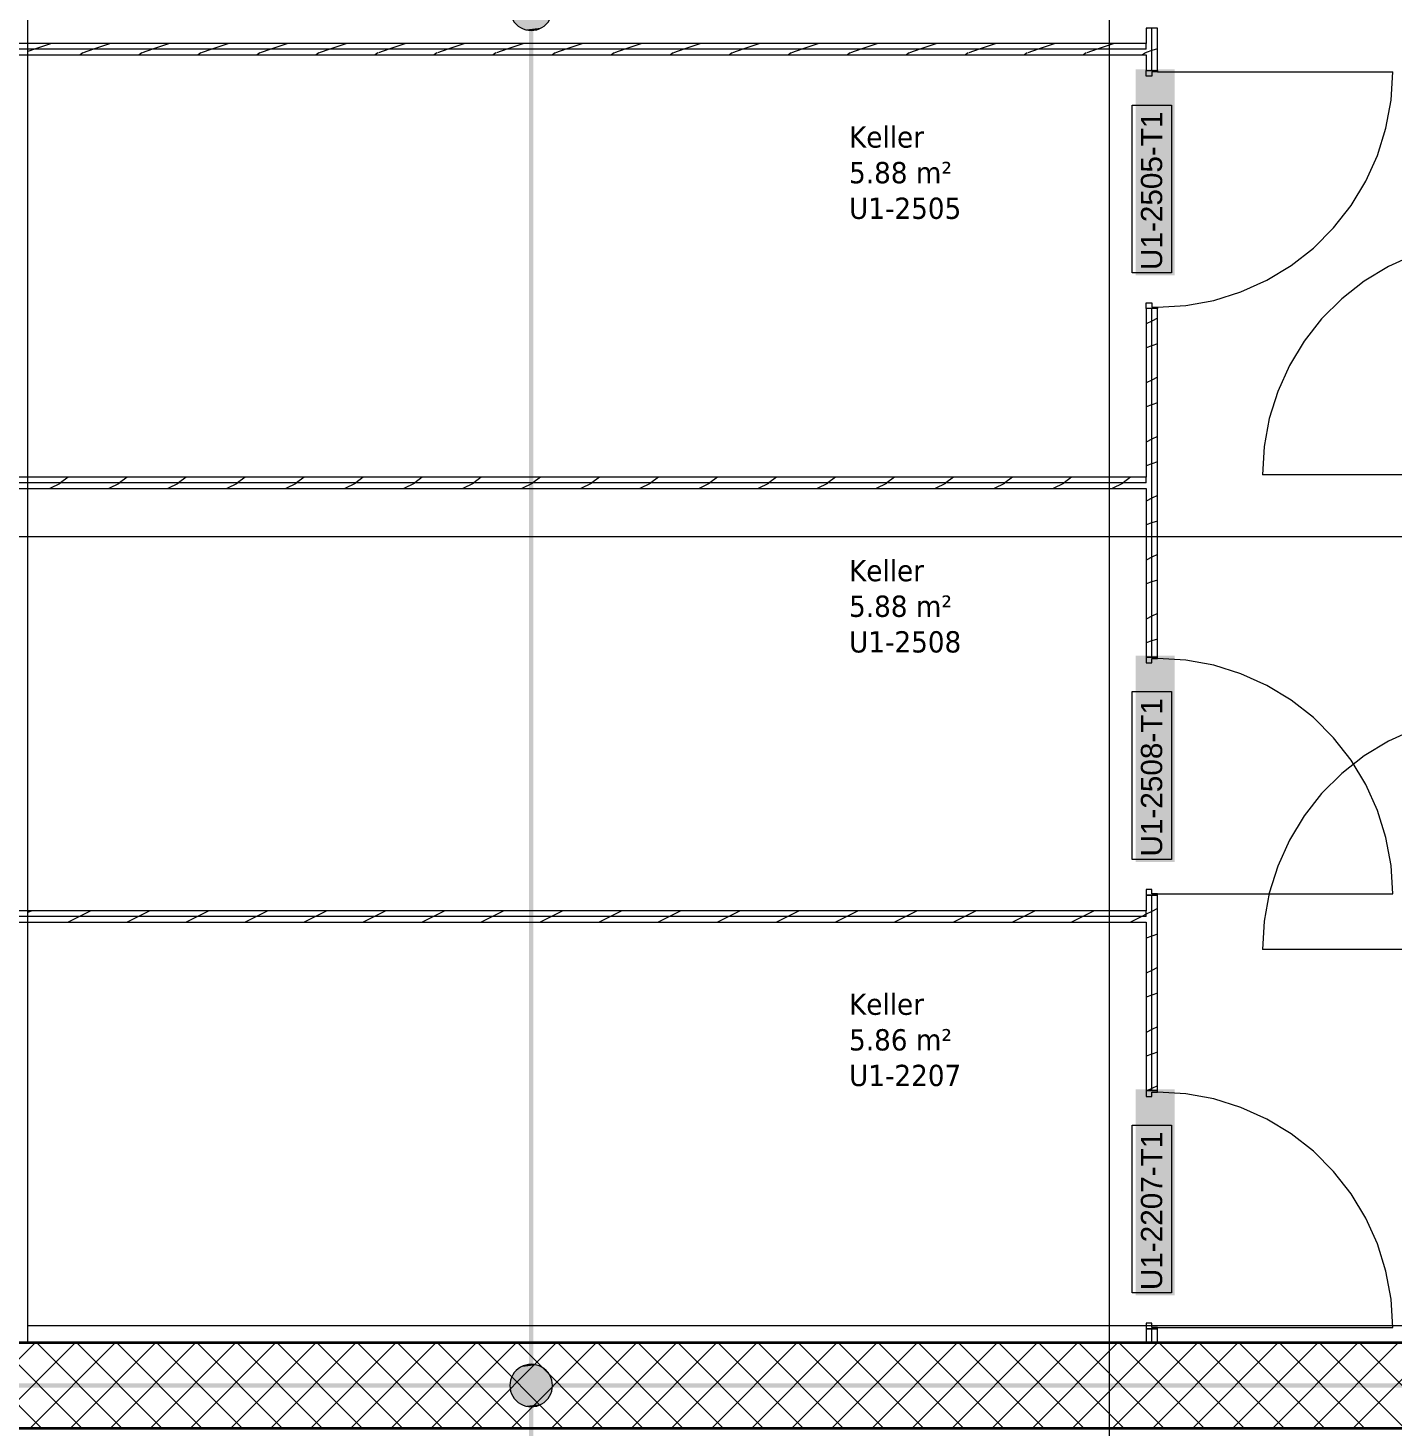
# Model space of a CAD drawing. Extents: x -1132 to 613, y -179 to 712.
# Drawn here: x -25.7 to 70.6, y 259.4 to 358.2 of the extents above; entities that cross this region are included whole.
import ezdxf
from ezdxf.lldxf.tags import DXFTag

# ---------------------------------------------------------------- set-up
doc = ezdxf.new("R2010")
doc.units = 0
doc.layers.get('0').update_dxf_attribs({"lineweight": 13})
for name, color, linetype, lineweight in [('A-AREA-____-IDEN', 7, 'Continuous', 5), ('A-DOOR-____-IDEN', 7, 'Continuous', 5), ('A-DOOR-FRAM-MCUT', 7, 'Continuous', 9), ('A-DOOR-OPNG-OTLN', 7, 'Continuous', 9), ('A-FLOR-____-OVHD', 7, 'Strichpunkt - Fein', 9), ('A-WALL-____-MCUT', 7, 'Continuous', 35), ('A-WALL-____-PATT', 7, 'Continuous', 35), ('A-WALL-FNSH-MCUT', 7, 'Continuous', 35), ('S-GRID-____-OTLN', 7, 'Continuous', 5)]:
    doc.layers.add(name, color=color, linetype=linetype, lineweight=lineweight)
doc.layers.add('EL01_WAN_Leitung_Potentialausgleich', color=1, linetype='fein_strichliert', lineweight=13, true_color=0xff0000)
doc.styles.get("Standard").update_dxf_attribs({"font": 'arial.ttf'})
tags = doc.linetypes.add('_Rasterlinie_', pattern=[0.375, 0.2, -0.05, 0.075, -0.05]).pattern_tags.tags
tags[10:11] = [DXFTag(74, 4), DXFTag(75, 0), DXFTag(340, '0'), DXFTag(46, 1.0), DXFTag(50, 0.0), DXFTag(44, 0.0), DXFTag(45, 0.0)]
tags[8:9] = [DXFTag(74, 4), DXFTag(75, 0), DXFTag(340, '0'), DXFTag(46, 1.0), DXFTag(50, 0.0), DXFTag(44, 0.0), DXFTag(45, 0.0)]
tags[6:7] = [DXFTag(74, 4), DXFTag(75, 0), DXFTag(340, '0'), DXFTag(46, 1.0), DXFTag(50, 0.0), DXFTag(44, 0.0), DXFTag(45, 0.0)]
tags[4:5] = [DXFTag(74, 4), DXFTag(75, 0), DXFTag(340, '0'), DXFTag(46, 1.0), DXFTag(50, 0.0), DXFTag(44, 0.0), DXFTag(45, 0.0)]
tags = doc.linetypes.add('fein_strichliert', pattern=[4, 1, -2, 1]).pattern_tags.tags
tags[8:9] = [DXFTag(74, 4), DXFTag(75, 0), DXFTag(340, '0'), DXFTag(46, 0.0), DXFTag(50, 0.0), DXFTag(44, 0.0), DXFTag(45, 0.0)]
tags[6:7] = [DXFTag(74, 4), DXFTag(75, 0), DXFTag(340, '0'), DXFTag(46, 0.0), DXFTag(50, 0.0), DXFTag(44, 0.0), DXFTag(45, 0.0)]
tags[4:5] = [DXFTag(74, 4), DXFTag(75, 0), DXFTag(340, '0'), DXFTag(46, 0.0), DXFTag(50, 0.0), DXFTag(44, 0.0), DXFTag(45, 0.0)]
tags = doc.linetypes.add('Strichpunkt - Fein', pattern=[0.2, 0.1, -0.05, 0, -0.05]).pattern_tags.tags
tags[10:11] = [DXFTag(74, 4), DXFTag(75, 0), DXFTag(340, '0'), DXFTag(46, 1.0), DXFTag(50, 0.0), DXFTag(44, 0.0), DXFTag(45, 0.0)]
tags[8:9] = [DXFTag(74, 4), DXFTag(75, 0), DXFTag(340, '0'), DXFTag(46, 1.0), DXFTag(50, 0.0), DXFTag(44, 0.0), DXFTag(45, 0.0)]
tags[6:7] = [DXFTag(74, 4), DXFTag(75, 0), DXFTag(340, '0'), DXFTag(46, 1.0), DXFTag(50, 0.0), DXFTag(44, 0.0), DXFTag(45, 0.0)]
tags[4:5] = [DXFTag(74, 4), DXFTag(75, 0), DXFTag(340, '0'), DXFTag(46, 1.0), DXFTag(50, 0.0), DXFTag(44, 0.0), DXFTag(45, 0.0)]

# ---------------------------------------------------------------- blocks, each defined once
blk = doc.blocks.new('Referenz-A0ULN8GXQT', base_point=(-1139.874, -119.939))
at = {"layer": 'A-DOOR-____-IDEN', "color": 0, "linetype": 'Continuous', "ltscale": 0.13}
for p, q in [((52.205, 340.897), (52.205, 352.737)), ((52.205, 352.737), (54.985, 352.737)), ((54.985, 352.737), (54.985, 340.897)), ((54.985, 340.897), (52.205, 340.897)), ((52.205, 299.516), (52.205, 311.356)), ((52.205, 311.356), (54.985, 311.356)), ((54.985, 311.356), (54.985, 299.516)), ((54.985, 299.516), (52.205, 299.516)), ((52.205, 268.925), (52.205, 280.765)), ((52.205, 280.765), (54.985, 280.765)), ((54.985, 280.765), (54.985, 268.925)), ((54.985, 268.925), (52.205, 268.925))]:
    blk.add_line(p, q, dxfattribs=at)
at = {"layer": 'A-DOOR-____-IDEN', "color": 7, "linetype": 'Continuous', "ltscale": 0.13, "true_color": 0xffffff}
for points in [[(52.448, 340.722), (55.207, 340.722), (52.448, 355.262)], [(55.207, 340.722), (52.448, 355.262), (55.207, 355.262)], [(52.448, 299.341), (55.207, 299.341), (52.448, 313.88)], [(55.207, 299.341), (52.448, 313.88), (55.207, 313.88)], [(52.448, 268.75), (55.207, 268.75), (52.448, 283.289)], [(55.207, 268.75), (52.448, 283.289), (55.207, 283.289)]]:
    blk.add_solid(points, dxfattribs=at)
at = {"layer": 'A-DOOR-FRAM-MCUT', "color": 0, "linetype": 'Continuous', "ltscale": 0.13}
for p, q in [((53.196, 355.171), (53.996, 355.171)), ((53.196, 354.771), (53.196, 355.171)), ((53.596, 354.771), (53.196, 354.771)), ((53.596, 355.071), (53.596, 354.771)), ((53.996, 355.071), (53.596, 355.071)), ((53.996, 355.171), (53.996, 355.071)), ((53.196, 338.771), (53.596, 338.771)), ((53.196, 338.371), (53.196, 338.771)), ((53.996, 338.371), (53.196, 338.371)), ((53.596, 338.771), (53.596, 338.471)), ((53.596, 338.471), (53.996, 338.471)), ((53.996, 338.471), (53.996, 338.371)), ((53.996, 313.789), (53.196, 313.789)), ((53.196, 313.789), (53.196, 313.389)), ((53.196, 313.389), (53.596, 313.389)), ((53.596, 313.389), (53.596, 313.689)), ((53.596, 313.689), (53.996, 313.689)), ((53.996, 313.689), (53.996, 313.789)), ((53.596, 297.389), (53.196, 297.389)), ((53.196, 297.389), (53.196, 296.989)), ((53.596, 297.089), (53.596, 297.389)), ((53.196, 296.989), (53.996, 296.989)), ((53.996, 297.089), (53.596, 297.089)), ((53.996, 296.989), (53.996, 297.089)), ((53.996, 283.198), (53.196, 283.198)), ((53.196, 283.198), (53.196, 282.798)), ((53.196, 282.798), (53.596, 282.798)), ((53.596, 282.798), (53.596, 283.098)), ((53.596, 283.098), (53.996, 283.098)), ((53.996, 283.098), (53.996, 283.198)), ((53.596, 266.798), (53.196, 266.798)), ((53.196, 266.798), (53.196, 266.398)), ((53.596, 266.498), (53.596, 266.798)), ((53.196, 266.398), (53.996, 266.398)), ((53.996, 266.498), (53.596, 266.498)), ((53.996, 266.398), (53.996, 266.498))]:
    blk.add_line(p, q, dxfattribs=at)
at = {"layer": 'A-DOOR-OPNG-OTLN', "color": 0, "linetype": 'Continuous', "ltscale": 0.13}
for p, q in [((53.996, 355.071), (70.596, 355.071)), ((70.475, 353.07), (70.596, 355.071)), ((70.114, 351.099), (70.475, 353.07)), ((69.517, 349.185), (70.114, 351.099)), ((68.695, 347.357), (69.517, 349.185)), ((67.658, 345.641), (68.695, 347.357)), ((66.421, 344.063), (67.658, 345.641)), ((65.004, 342.646), (66.421, 344.063)), ((63.426, 341.41), (65.004, 342.646)), ((72.11, 342.17), (70.282, 341.347)), ((61.71, 340.373), (63.426, 341.41)), ((70.282, 341.347), (68.566, 340.31)), ((59.883, 339.55), (61.71, 340.373)), ((68.566, 340.31), (66.988, 339.074)), ((55.997, 338.592), (57.969, 338.954)), ((57.969, 338.954), (59.883, 339.55)), ((66.988, 339.074), (65.571, 337.656)), ((53.996, 338.471), (55.997, 338.592)), ((65.571, 337.656), (64.335, 336.078)), ((64.335, 336.078), (63.298, 334.363)), ((63.298, 334.363), (62.475, 332.535)), ((62.475, 332.535), (61.878, 330.621)), ((61.878, 330.621), (61.517, 328.649)), ((61.517, 328.649), (61.396, 326.648)), ((77.996, 326.648), (61.396, 326.648)), ((55.997, 313.568), (53.996, 313.689)), ((57.969, 313.207), (55.997, 313.568)), ((59.883, 312.611), (57.969, 313.207)), ((61.71, 311.788), (59.883, 312.611)), ((63.426, 310.751), (61.71, 311.788)), ((65.004, 309.515), (63.426, 310.751)), ((66.421, 308.097), (65.004, 309.515)), ((72.11, 308.67), (70.282, 307.847)), ((67.658, 306.519), (66.421, 308.097)), ((70.282, 307.847), (68.566, 306.81)), ((68.566, 306.81), (66.988, 305.574)), ((68.695, 304.804), (67.658, 306.519)), ((66.988, 305.574), (65.571, 304.156)), ((69.517, 302.976), (68.695, 304.804)), ((65.571, 304.156), (64.335, 302.578)), ((64.335, 302.578), (63.298, 300.863)), ((70.114, 301.062), (69.517, 302.976)), ((63.298, 300.863), (62.475, 299.035)), ((70.475, 299.09), (70.114, 301.062)), ((62.475, 299.035), (61.878, 297.121)), ((70.596, 297.089), (70.475, 299.09)), ((53.996, 297.089), (70.596, 297.089)), ((61.878, 297.121), (61.517, 295.149)), ((61.517, 295.149), (61.396, 293.148)), ((77.996, 293.148), (61.396, 293.148)), ((55.997, 282.977), (53.996, 283.098)), ((57.969, 282.616), (55.997, 282.977)), ((59.883, 282.02), (57.969, 282.616)), ((61.71, 281.197), (59.883, 282.02)), ((63.426, 280.16), (61.71, 281.197)), ((65.004, 278.924), (63.426, 280.16)), ((66.421, 277.506), (65.004, 278.924)), ((67.658, 275.928), (66.421, 277.506)), ((68.695, 274.213), (67.658, 275.928)), ((69.517, 272.385), (68.695, 274.213)), ((70.114, 270.471), (69.517, 272.385)), ((70.475, 268.499), (70.114, 270.471)), ((70.596, 266.498), (70.475, 268.499)), ((53.996, 266.498), (70.596, 266.498))]:
    blk.add_line(p, q, dxfattribs=at)
at = {"layer": 'A-FLOR-____-OVHD', "color": 0, "linetype": 'Strichpunkt - Fein', "ltscale": 0.13}
for p, q in [((122.196, 266.598), (-25.704, 266.598)), ((174.993, 265.399), (-17.204, 265.399))]:
    blk.add_line(p, q, dxfattribs=at)
at = {"layer": 'A-WALL-____-MCUT', "color": 0, "linetype": 'Continuous', "lineweight": 9, "ltscale": 0.13}
for p, q in [((53.596, 355.171), (53.596, 358.171)), ((53.196, 356.671), (-101.204, 356.671)), ((53.196, 356.671), (53.196, 357.071)), ((53.596, 313.789), (53.596, 338.371)), ((53.196, 326.08), (-96.304, 326.08)), ((53.196, 326.08), (53.196, 326.48)), ((53.596, 283.198), (53.596, 296.989)), ((53.196, 295.489), (-101.604, 295.489)), ((53.196, 295.489), (53.196, 295.889)), ((53.596, 265.398), (53.596, 266.398))]:
    blk.add_line(p, q, dxfattribs=at)
at = {"layer": 'A-WALL-____-MCUT', "color": 0, "linetype": 'Continuous', "ltscale": 0.35}
for p, q in [((123.396, 265.398), (-91.204, 265.398)), ((-132.004, 259.398), (135.396, 259.398))]:
    blk.add_line(p, q, dxfattribs=at)
at = {"layer": 'A-WALL-____-PATT', "color": 0, "linetype": 'Continuous', "lineweight": 9, "ltscale": 0.13}
for p, q in [((53.306, 358.171), (53.196, 358.116)), ((-25.237, 356.671), (-25.704, 356.516)), ((-24.037, 357.071), (-25.237, 356.671)), ((-21.073, 356.671), (-21.808, 356.426)), ((-19.873, 357.071), (-21.073, 356.671)), ((-16.908, 356.671), (-17.643, 356.426)), ((-15.708, 357.071), (-16.908, 356.671)), ((-12.743, 356.671), (-13.478, 356.426)), ((-11.543, 357.071), (-12.743, 356.671)), ((-8.579, 356.671), (-9.313, 356.426)), ((-7.379, 357.071), (-8.579, 356.671)), ((-4.414, 356.671), (-5.148, 356.427)), ((-3.214, 357.071), (-4.414, 356.671)), ((-0.249, 356.671), (-0.982, 356.427)), ((0.951, 357.071), (-0.249, 356.671)), ((3.916, 356.671), (3.183, 356.427)), ((5.116, 357.071), (3.916, 356.671)), ((8.08, 356.671), (7.348, 356.427)), ((9.28, 357.071), (8.08, 356.671)), ((12.245, 356.671), (11.513, 356.427)), ((13.445, 357.071), (12.245, 356.671)), ((16.41, 356.671), (15.678, 356.427)), ((17.61, 357.071), (16.41, 356.671)), ((20.574, 356.671), (19.843, 356.427)), ((21.774, 357.071), (20.574, 356.671)), ((24.739, 356.671), (24.008, 356.428)), ((25.939, 357.071), (24.739, 356.671)), ((28.904, 356.671), (28.173, 356.428)), ((30.104, 357.071), (28.904, 356.671)), ((33.069, 356.671), (32.338, 356.428)), ((34.269, 357.071), (33.069, 356.671)), ((37.233, 356.671), (36.503, 356.428)), ((38.433, 357.071), (37.233, 356.671)), ((41.398, 356.671), (40.669, 356.428)), ((42.598, 357.071), (41.398, 356.671)), ((45.563, 356.671), (44.834, 356.428)), ((46.763, 357.071), (45.563, 356.671)), ((49.727, 356.671), (48.999, 356.428)), ((50.927, 357.071), (49.727, 356.671)), ((53.596, 356.573), (53.196, 356.439)), ((53.996, 356.706), (53.596, 356.573)), ((-21.84, 356.411), (-22.026, 356.271)), ((-17.675, 356.411), (-17.861, 356.271)), ((-13.509, 356.411), (-13.696, 356.271)), ((-9.344, 356.412), (-9.531, 356.271)), ((-5.179, 356.412), (-5.366, 356.271)), ((-1.013, 356.412), (-1.201, 356.271)), ((3.152, 356.412), (2.964, 356.271)), ((7.317, 356.413), (7.129, 356.271)), ((11.483, 356.413), (11.294, 356.271)), ((15.648, 356.413), (15.459, 356.271)), ((19.813, 356.413), (19.624, 356.271)), ((23.979, 356.414), (23.789, 356.271)), ((28.144, 356.414), (27.954, 356.271)), ((32.309, 356.414), (32.119, 356.271)), ((36.475, 356.414), (36.284, 356.271)), ((40.64, 356.415), (40.449, 356.271)), ((44.805, 356.415), (44.614, 356.271)), ((48.971, 356.415), (48.779, 356.271)), ((53.136, 356.415), (52.944, 356.271)), ((53.196, 356.439), (53.164, 356.428)), ((53.596, 337.492), (53.196, 337.292)), ((53.996, 337.692), (53.596, 337.492)), ((53.996, 335.882), (53.596, 335.749)), ((53.596, 335.749), (53.196, 335.616)), ((53.596, 333.327), (53.196, 333.127)), ((53.996, 333.527), (53.596, 333.327)), ((53.596, 331.584), (53.196, 331.451)), ((53.996, 331.718), (53.596, 331.584)), ((53.596, 329.162), (53.196, 328.962)), ((53.996, 329.362), (53.596, 329.162)), ((53.596, 327.419), (53.196, 327.286)), ((53.996, 327.553), (53.596, 327.419)), ((-23.445, 326.043), (-24.171, 325.68)), ((-23.407, 326.08), (-23.502, 326.009)), ((-22.874, 326.48), (-23.407, 326.08)), ((-19.28, 326.043), (-20.006, 325.68)), ((-19.242, 326.08), (-19.337, 326.009)), ((-18.709, 326.48), (-19.242, 326.08)), ((-15.115, 326.043), (-15.841, 325.68)), ((-15.077, 326.08), (-15.172, 326.009)), ((-14.544, 326.48), (-15.077, 326.08)), ((-10.95, 326.043), (-11.676, 325.68)), ((-10.912, 326.08), (-11.006, 326.01)), ((-10.379, 326.48), (-10.912, 326.08)), ((-6.785, 326.043), (-7.511, 325.68)), ((-6.747, 326.08), (-6.841, 326.01)), ((-6.214, 326.48), (-6.747, 326.08)), ((-2.62, 326.043), (-3.346, 325.68)), ((-2.582, 326.08), (-2.676, 326.01)), ((-2.049, 326.48), (-2.582, 326.08)), ((1.545, 326.043), (0.819, 325.68)), ((1.583, 326.08), (1.489, 326.01)), ((2.116, 326.48), (1.583, 326.08)), ((5.71, 326.043), (4.983, 325.68)), ((5.748, 326.08), (5.655, 326.011)), ((6.281, 326.48), (5.748, 326.08)), ((9.874, 326.043), (9.148, 325.68)), ((9.913, 326.08), (9.82, 326.011)), ((10.446, 326.48), (9.913, 326.08)), ((14.039, 326.043), (13.313, 325.68)), ((14.078, 326.08), (13.985, 326.011)), ((14.611, 326.48), (14.078, 326.08)), ((18.204, 326.043), (17.478, 325.68)), ((18.243, 326.08), (18.151, 326.011)), ((18.776, 326.48), (18.243, 326.08)), ((22.369, 326.043), (21.643, 325.68)), ((22.408, 326.08), (22.316, 326.012)), ((22.941, 326.48), (22.408, 326.08)), ((26.534, 326.043), (25.808, 325.68)), ((26.573, 326.08), (26.481, 326.012)), ((27.106, 326.48), (26.573, 326.08)), ((30.699, 326.043), (29.973, 325.68)), ((30.737, 326.08), (30.647, 326.012)), ((31.271, 326.48), (30.737, 326.08)), ((34.864, 326.043), (34.138, 325.68)), ((34.902, 326.08), (34.812, 326.012)), ((35.436, 326.48), (34.902, 326.08)), ((39.029, 326.043), (38.303, 325.68)), ((39.067, 326.08), (38.977, 326.013)), ((39.601, 326.48), (39.067, 326.08)), ((43.194, 326.043), (42.468, 325.68)), ((43.232, 326.08), (43.143, 326.013)), ((43.766, 326.48), (43.232, 326.08)), ((47.359, 326.043), (46.633, 325.68)), ((47.397, 326.08), (47.308, 326.013)), ((47.931, 326.48), (47.397, 326.08)), ((51.523, 326.043), (50.797, 325.68)), ((51.562, 326.08), (51.473, 326.013)), ((52.096, 326.48), (51.562, 326.08)), ((53.596, 324.997), (53.196, 324.797)), ((53.996, 325.197), (53.596, 324.997)), ((53.596, 323.255), (53.196, 323.121)), ((53.996, 323.388), (53.596, 323.255)), ((53.996, 321.032), (53.596, 320.832)), ((53.596, 320.832), (53.196, 320.632)), ((53.596, 319.09), (53.196, 318.957)), ((53.996, 319.223), (53.596, 319.09)), ((53.596, 316.667), (53.196, 316.467)), ((53.996, 316.867), (53.596, 316.667)), ((53.596, 314.925), (53.196, 314.792)), ((53.996, 315.059), (53.596, 314.925)), ((-25.444, 295.889), (-25.704, 295.759)), ((-22.079, 295.489), (-22.879, 295.089)), ((-21.279, 295.889), (-22.079, 295.489)), ((-17.914, 295.489), (-18.714, 295.089)), ((-17.114, 295.889), (-17.914, 295.489)), ((-13.749, 295.489), (-14.549, 295.089)), ((-12.949, 295.889), (-13.749, 295.489)), ((-9.584, 295.489), (-10.384, 295.089)), ((-8.784, 295.889), (-9.584, 295.489)), ((-5.42, 295.489), (-6.22, 295.089)), ((-4.62, 295.889), (-5.42, 295.489)), ((-1.255, 295.489), (-2.055, 295.089)), ((-0.455, 295.889), (-1.255, 295.489)), ((2.91, 295.489), (2.11, 295.089)), ((3.71, 295.889), (2.91, 295.489)), ((7.075, 295.489), (6.275, 295.089)), ((7.875, 295.889), (7.075, 295.489)), ((11.24, 295.489), (10.44, 295.089)), ((12.04, 295.889), (11.24, 295.489)), ((15.405, 295.489), (14.605, 295.089)), ((16.205, 295.889), (15.405, 295.489)), ((19.57, 295.489), (18.77, 295.089)), ((20.37, 295.889), (19.57, 295.489)), ((23.735, 295.489), (22.935, 295.089)), ((24.535, 295.889), (23.735, 295.489)), ((27.9, 295.489), (27.1, 295.089)), ((28.7, 295.889), (27.9, 295.489)), ((32.065, 295.489), (31.265, 295.089)), ((32.865, 295.889), (32.065, 295.489)), ((36.229, 295.489), (35.429, 295.089)), ((37.029, 295.889), (36.229, 295.489)), ((40.394, 295.489), (39.594, 295.089)), ((41.194, 295.889), (40.394, 295.489)), ((44.559, 295.489), (43.759, 295.089)), ((45.359, 295.889), (44.559, 295.489)), ((48.724, 295.489), (47.924, 295.089)), ((49.524, 295.889), (48.724, 295.489)), ((52.889, 295.489), (52.089, 295.089)), ((53.196, 295.643), (52.889, 295.489)), ((53.596, 295.843), (53.196, 295.643)), ((53.996, 296.043), (53.596, 295.843)), ((53.596, 294.102), (53.196, 293.968)), ((53.996, 294.235), (53.596, 294.102)), ((53.596, 291.678), (53.196, 291.478)), ((53.996, 291.878), (53.596, 291.678)), ((53.596, 289.937), (53.196, 289.804)), ((53.996, 290.07), (53.596, 289.937)), ((53.596, 287.513), (53.196, 287.313)), ((53.996, 287.713), (53.596, 287.513)), ((53.596, 285.772), (53.196, 285.639)), ((53.996, 285.906), (53.596, 285.772)), ((53.996, 283.548), (53.596, 283.348)), ((53.596, 283.348), (53.297, 283.198)), ((-31.201, 259.398), (-25.201, 265.398)), ((-24.744, 259.398), (-30.744, 265.398)), ((-28.373, 259.398), (-22.373, 265.398)), ((-21.916, 259.398), (-27.916, 265.398)), ((-25.544, 259.398), (-19.544, 265.398)), ((-19.088, 259.398), (-25.088, 265.398)), ((-22.716, 259.398), (-16.716, 265.398)), ((-16.259, 259.398), (-22.259, 265.398)), ((-19.887, 259.398), (-13.887, 265.398)), ((-13.431, 259.398), (-19.431, 265.398)), ((-17.059, 259.398), (-11.059, 265.398)), ((-10.602, 259.398), (-16.602, 265.398)), ((-14.23, 259.398), (-8.23, 265.398)), ((-7.774, 259.398), (-13.774, 265.398)), ((-11.402, 259.398), (-5.402, 265.398)), ((-4.945, 259.398), (-10.945, 265.398)), ((-8.574, 259.398), (-2.574, 265.398)), ((-2.117, 259.398), (-8.117, 265.398)), ((-5.745, 259.398), (0.255, 265.398)), ((0.711, 259.398), (-5.289, 265.398)), ((-2.917, 259.398), (3.083, 265.398)), ((3.54, 259.398), (-2.46, 265.398)), ((-0.088, 259.398), (5.912, 265.398)), ((6.368, 259.398), (0.368, 265.398)), ((2.74, 259.398), (8.74, 265.398)), ((9.197, 259.398), (3.197, 265.398)), ((5.569, 259.398), (11.569, 265.398)), ((12.025, 259.398), (6.025, 265.398)), ((8.397, 259.398), (14.397, 265.398)), ((14.853, 259.398), (8.853, 265.398)), ((11.225, 259.398), (17.225, 265.398)), ((17.682, 259.398), (11.682, 265.398)), ((14.054, 259.398), (20.054, 265.398)), ((20.51, 259.398), (14.51, 265.398)), ((16.882, 259.398), (22.882, 265.398)), ((23.339, 259.398), (17.339, 265.398)), ((19.711, 259.398), (25.711, 265.398)), ((26.167, 259.398), (20.167, 265.398)), ((22.539, 259.398), (28.539, 265.398)), ((28.996, 259.398), (22.996, 265.398)), ((25.368, 259.398), (31.368, 265.398)), ((31.824, 259.398), (25.824, 265.398)), ((28.196, 259.398), (34.196, 265.398)), ((34.652, 259.398), (28.652, 265.398)), ((31.024, 259.398), (37.024, 265.398)), ((37.481, 259.398), (31.481, 265.398)), ((33.853, 259.398), (39.853, 265.398)), ((40.309, 259.398), (34.309, 265.398)), ((36.681, 259.398), (42.681, 265.398)), ((43.138, 259.398), (37.138, 265.398)), ((39.51, 259.398), (45.51, 265.398)), ((45.966, 259.398), (39.966, 265.398)), ((42.338, 259.398), (48.338, 265.398)), ((48.795, 259.398), (42.795, 265.398)), ((45.167, 259.398), (51.167, 265.398)), ((51.623, 259.398), (45.623, 265.398)), ((47.995, 259.398), (53.995, 265.398)), ((54.451, 259.398), (48.451, 265.398)), ((50.823, 259.398), (56.823, 265.398)), ((57.28, 259.398), (51.28, 265.398)), ((53.652, 259.398), (59.652, 265.398)), ((60.108, 259.398), (54.108, 265.398)), ((56.48, 259.398), (62.48, 265.398)), ((62.937, 259.398), (56.937, 265.398)), ((59.309, 259.398), (65.309, 265.398)), ((65.765, 259.398), (59.765, 265.398)), ((62.137, 259.398), (68.137, 265.398)), ((68.594, 259.398), (62.594, 265.398)), ((64.966, 259.398), (70.966, 265.398)), ((71.422, 259.398), (65.422, 265.398)), ((67.794, 259.398), (73.794, 265.398)), ((74.25, 259.398), (68.25, 265.398))]:
    blk.add_line(p, q, dxfattribs=at)
at = {"layer": 'A-WALL-FNSH-MCUT', "color": 0, "linetype": 'Continuous', "lineweight": 9, "ltscale": 0.13}
for p, q in [((-25.704, 265.398), (-25.704, 410.997)), ((53.196, 358.171), (53.196, 357.071)), ((53.996, 358.171), (53.196, 358.171)), ((53.996, 355.171), (53.996, 358.171)), ((53.196, 357.071), (-101.204, 357.071)), ((-101.204, 356.271), (53.196, 356.271)), ((53.196, 356.271), (53.196, 355.171)), ((53.196, 355.171), (53.996, 355.171)), ((53.196, 338.371), (53.196, 326.48)), ((53.996, 338.371), (53.196, 338.371)), ((53.996, 313.789), (53.996, 338.371)), ((53.196, 326.48), (-96.304, 326.48)), ((-96.304, 325.68), (53.196, 325.68)), ((53.196, 325.68), (53.196, 313.789)), ((53.196, 313.789), (53.996, 313.789)), ((53.196, 296.989), (53.196, 295.889)), ((53.996, 296.989), (53.196, 296.989)), ((53.996, 283.198), (53.996, 296.989)), ((53.196, 295.889), (-101.204, 295.889)), ((-91.204, 295.089), (53.196, 295.089)), ((53.196, 295.089), (53.196, 283.198)), ((53.196, 283.198), (53.996, 283.198)), ((53.196, 266.398), (53.196, 265.398)), ((53.996, 266.398), (53.196, 266.398)), ((53.996, 265.398), (53.996, 266.398))]:
    blk.add_line(p, q, dxfattribs=at)
at = {"layer": 'S-GRID-____-OTLN', "color": 0, "linetype": '_Rasterlinie_', "ltscale": 0.13}
for p, q in [((50.596, 227.398), (50.596, 410.997)), ((-164.004, 322.298), (174.993, 322.298)), ((-164.004, 259.399), (174.993, 259.399))]:
    blk.add_line(p, q, dxfattribs=at)
at = {"layer": 'A-AREA-____-IDEN', "color": 0, "linetype": 'Continuous', "ltscale": 0.13, "char_height": 1.5, "attachment_point": 1}
for s, insert in [('{\\W0.9;\\fVerdana;Keller}', (32.23, 351.232)), ('{\\W0.9;\\fVerdana;5.88 m²}', (32.23, 348.718)), ('{\\W0.9;\\fVerdana;U1-2505}', (32.23, 346.205)), ('{\\W0.9;\\fVerdana;Keller}', (32.23, 320.641)), ('{\\W0.9;\\fVerdana;5.88 m²}', (32.23, 318.127)), ('{\\W0.9;\\fVerdana;U1-2508}', (32.23, 315.614)), ('{\\W0.9;\\fVerdana;Keller}', (32.23, 290.05)), ('{\\W0.9;\\fVerdana;5.86 m²}', (32.23, 287.536)), ('{\\W0.9;\\fVerdana;U1-2207}', (32.23, 285.023))]:
    blk.add_mtext(s, dxfattribs=dict(at, insert=insert))
at = {"layer": 'A-DOOR-____-IDEN', "color": 0, "linetype": 'Continuous', "ltscale": 0.13, "char_height": 1.5, "attachment_point": 1, "rotation": 90}
for s, insert in [('{\\fArial;U1-2505-T1}', (52.823, 341.097)), ('{\\fArial;U1-2508-T1}', (52.823, 299.716)), ('{\\fArial;U1-2207-T1}', (52.823, 269.125))]:
    blk.add_mtext(s, dxfattribs=dict(at, insert=insert))
blk = doc.blocks.new('Anschlusspunkt-A0ULN8IZQT', base_point=(8.3, 260.893))
at = {"color": 0, "linetype": 'ByBlock', "lineweight": -2, "ltscale": 0.13}
for p, q in [((9.226, 263.779), (9.05, 263.692)), ((9.412, 263.842), (9.226, 263.779)), ((9.605, 263.88), (9.412, 263.842)), ((9.8, 263.893), (9.605, 263.88)), ((9.996, 263.88), (9.8, 263.893)), ((10.189, 263.842), (9.996, 263.88)), ((10.374, 263.779), (10.189, 263.842)), ((10.55, 263.692), (10.374, 263.779)), ((8.352, 262.781), (8.313, 262.589)), ((8.415, 262.967), (8.352, 262.781)), ((8.501, 263.143), (8.415, 262.967)), ((8.61, 263.306), (8.501, 263.143)), ((8.74, 263.453), (8.61, 263.306)), ((8.887, 263.583), (8.74, 263.453)), ((9.05, 263.692), (8.887, 263.583)), ((10.714, 263.583), (10.55, 263.692)), ((10.861, 263.453), (10.714, 263.583)), ((10.99, 263.306), (10.861, 263.453)), ((11.099, 263.143), (10.99, 263.306)), ((11.186, 262.967), (11.099, 263.143)), ((11.249, 262.781), (11.186, 262.967)), ((11.288, 262.589), (11.249, 262.781)), ((8.313, 262.589), (8.3, 262.393)), ((8.3, 262.393), (8.313, 262.197)), ((8.313, 262.197), (8.352, 262.005)), ((8.352, 262.005), (8.415, 261.819)), ((8.415, 261.819), (8.501, 261.643)), ((11.099, 261.643), (11.186, 261.819)), ((11.186, 261.819), (11.249, 262.005)), ((11.249, 262.005), (11.288, 262.197)), ((11.3, 262.393), (11.288, 262.589)), ((11.288, 262.197), (11.3, 262.393)), ((8.501, 261.643), (8.61, 261.48)), ((8.61, 261.48), (8.74, 261.332)), ((8.74, 261.332), (8.887, 261.203)), ((8.887, 261.203), (9.05, 261.094)), ((9.05, 261.094), (9.226, 261.007)), ((9.226, 261.007), (9.412, 260.944)), ((9.412, 260.944), (9.605, 260.906)), ((9.605, 260.906), (9.8, 260.893)), ((9.8, 260.893), (9.996, 260.906)), ((9.996, 260.906), (10.189, 260.944)), ((10.189, 260.944), (10.374, 261.007)), ((10.374, 261.007), (10.55, 261.094)), ((10.55, 261.094), (10.714, 261.203)), ((10.714, 261.203), (10.861, 261.332)), ((10.861, 261.332), (10.99, 261.48)), ((10.99, 261.48), (11.099, 261.643))]:
    blk.add_line(p, q, dxfattribs=at)
for points in [[(10.536, 263.7), (9.075, 263.7), (10.195, 263.836)], [(9.075, 263.7), (10.195, 263.836), (9.392, 263.836)], [(10.195, 263.836), (9.392, 263.836), (10.169, 263.847)], [(9.392, 263.836), (10.169, 263.847), (9.465, 263.847)], [(10.169, 263.847), (9.465, 263.847), (9.776, 263.893)], [(11.3, 262.393), (8.3, 262.393), (11.249, 262.777)], [(8.3, 262.393), (11.249, 262.777), (8.35, 262.777)], [(11.249, 262.777), (8.35, 262.777), (11.248, 262.785)], [(8.35, 262.777), (11.248, 262.785), (8.354, 262.785)], [(11.248, 262.785), (8.354, 262.785), (11.101, 263.136)], [(8.354, 262.785), (11.101, 263.136), (8.497, 263.136)], [(11.101, 263.136), (8.497, 263.136), (11.095, 263.15)], [(8.497, 263.136), (11.095, 263.15), (8.508, 263.15)], [(11.095, 263.15), (8.508, 263.15), (10.866, 263.445)], [(8.508, 263.15), (10.866, 263.445), (8.731, 263.445)], [(10.866, 263.445), (8.731, 263.445), (10.852, 263.462)], [(8.731, 263.445), (10.852, 263.462), (8.753, 263.462)], [(10.852, 263.462), (8.753, 263.462), (10.558, 263.684)], [(8.753, 263.462), (10.558, 263.684), (9.036, 263.684)], [(10.558, 263.684), (9.036, 263.684), (10.536, 263.7)], [(9.036, 263.684), (10.536, 263.7), (9.075, 263.7)], [(8.35, 262.009), (11.3, 262.393), (8.3, 262.393)], [(11.249, 262.009), (8.35, 262.009), (11.3, 262.393)], [(8.354, 262.001), (11.249, 262.009), (8.35, 262.009)], [(11.248, 262.001), (8.354, 262.001), (11.249, 262.009)], [(8.497, 261.65), (11.248, 262.001), (8.354, 262.001)], [(11.101, 261.65), (8.497, 261.65), (11.248, 262.001)], [(8.508, 261.636), (11.101, 261.65), (8.497, 261.65)], [(11.095, 261.636), (8.508, 261.636), (11.101, 261.65)], [(8.731, 261.341), (11.095, 261.636), (8.508, 261.636)], [(10.866, 261.341), (8.731, 261.341), (11.095, 261.636)], [(8.753, 261.323), (10.866, 261.341), (8.731, 261.341)], [(10.852, 261.323), (8.753, 261.323), (10.866, 261.341)], [(9.036, 261.102), (10.852, 261.323), (8.753, 261.323)], [(10.558, 261.102), (9.036, 261.102), (10.852, 261.323)], [(9.075, 261.085), (10.558, 261.102), (9.036, 261.102)], [(10.536, 261.085), (9.075, 261.085), (10.558, 261.102)], [(9.392, 260.949), (10.536, 261.085), (9.075, 261.085)], [(10.195, 260.949), (9.392, 260.949), (10.536, 261.085)], [(9.465, 260.939), (10.195, 260.949), (9.392, 260.949)], [(10.169, 260.939), (9.465, 260.939), (10.195, 260.949)], [(9.776, 260.893), (10.169, 260.939), (9.465, 260.939)]]:
    blk.add_solid(points, dxfattribs=at)
blk = doc.blocks.new('Anschlusspunkt-A0ULN8J1QT', base_point=(8.3, 357.998))
at = {"color": 0, "linetype": 'ByBlock', "lineweight": -2, "ltscale": 0.13}
for p, q in [((8.74, 360.559), (8.61, 360.412)), ((8.887, 360.688), (8.74, 360.559)), ((9.05, 360.797), (8.887, 360.688)), ((9.226, 360.884), (9.05, 360.797)), ((9.412, 360.947), (9.226, 360.884)), ((9.605, 360.986), (9.412, 360.947)), ((9.8, 360.998), (9.605, 360.986)), ((9.996, 360.986), (9.8, 360.998)), ((10.189, 360.947), (9.996, 360.986)), ((10.374, 360.884), (10.189, 360.947)), ((10.55, 360.797), (10.374, 360.884)), ((10.714, 360.688), (10.55, 360.797)), ((10.861, 360.559), (10.714, 360.688)), ((10.99, 360.412), (10.861, 360.559)), ((8.313, 359.694), (8.3, 359.498)), ((8.352, 359.887), (8.313, 359.694)), ((8.415, 360.072), (8.352, 359.887)), ((8.501, 360.248), (8.415, 360.072)), ((8.61, 360.412), (8.501, 360.248)), ((11.099, 360.248), (10.99, 360.412)), ((11.186, 360.072), (11.099, 360.248)), ((11.249, 359.887), (11.186, 360.072)), ((11.288, 359.694), (11.249, 359.887)), ((11.3, 359.498), (11.288, 359.694)), ((8.3, 359.498), (8.313, 359.303)), ((8.313, 359.303), (8.352, 359.11)), ((8.352, 359.11), (8.415, 358.924)), ((8.415, 358.924), (8.501, 358.748)), ((8.501, 358.748), (8.61, 358.585)), ((8.61, 358.585), (8.74, 358.438)), ((10.861, 358.438), (10.99, 358.585)), ((10.99, 358.585), (11.099, 358.748)), ((11.099, 358.748), (11.186, 358.924)), ((11.186, 358.924), (11.249, 359.11)), ((11.249, 359.11), (11.288, 359.303)), ((11.288, 359.303), (11.3, 359.498)), ((8.74, 358.438), (8.887, 358.308)), ((8.887, 358.308), (9.05, 358.199)), ((9.05, 358.199), (9.226, 358.113)), ((9.226, 358.113), (9.412, 358.05)), ((9.412, 358.05), (9.605, 358.011)), ((9.605, 358.011), (9.8, 357.998)), ((9.8, 357.998), (9.996, 358.011)), ((9.996, 358.011), (10.189, 358.05)), ((10.189, 358.05), (10.374, 358.113)), ((10.374, 358.113), (10.55, 358.199)), ((10.55, 358.199), (10.714, 358.308)), ((10.714, 358.308), (10.861, 358.438))]:
    blk.add_line(p, q, dxfattribs=at)
for points in [[(11.095, 360.256), (8.508, 360.256), (10.866, 360.55)], [(8.508, 360.256), (10.866, 360.55), (8.731, 360.55)], [(10.866, 360.55), (8.731, 360.55), (10.852, 360.568)], [(8.731, 360.55), (10.852, 360.568), (8.753, 360.568)], [(10.852, 360.568), (8.753, 360.568), (10.558, 360.789)], [(8.753, 360.568), (10.558, 360.789), (9.036, 360.789)], [(10.558, 360.789), (9.036, 360.789), (10.536, 360.806)], [(9.036, 360.789), (10.536, 360.806), (9.075, 360.806)], [(10.536, 360.806), (9.075, 360.806), (10.195, 360.942)], [(9.075, 360.806), (10.195, 360.942), (9.392, 360.942)], [(10.195, 360.942), (9.392, 360.942), (10.169, 360.953)], [(9.392, 360.942), (10.169, 360.953), (9.465, 360.953)], [(10.169, 360.953), (9.465, 360.953), (9.776, 360.998)], [(11.3, 359.498), (8.3, 359.498), (11.249, 359.883)], [(8.3, 359.498), (11.249, 359.883), (8.35, 359.883)], [(11.249, 359.883), (8.35, 359.883), (11.248, 359.891)], [(8.35, 359.883), (11.248, 359.891), (8.354, 359.891)], [(11.248, 359.891), (8.354, 359.891), (11.101, 360.241)], [(8.354, 359.891), (11.101, 360.241), (8.497, 360.241)], [(11.101, 360.241), (8.497, 360.241), (11.095, 360.256)], [(8.497, 360.241), (11.095, 360.256), (8.508, 360.256)], [(8.35, 359.114), (11.3, 359.498), (8.3, 359.498)], [(11.249, 359.114), (8.35, 359.114), (11.3, 359.498)], [(8.354, 359.106), (11.249, 359.114), (8.35, 359.114)], [(11.248, 359.106), (8.354, 359.106), (11.249, 359.114)], [(8.497, 358.756), (11.248, 359.106), (8.354, 359.106)], [(11.101, 358.756), (8.497, 358.756), (11.248, 359.106)], [(8.508, 358.741), (11.101, 358.756), (8.497, 358.756)], [(11.095, 358.741), (8.508, 358.741), (11.101, 358.756)], [(8.731, 358.447), (11.095, 358.741), (8.508, 358.741)], [(10.866, 358.447), (8.731, 358.447), (11.095, 358.741)], [(8.753, 358.429), (10.866, 358.447), (8.731, 358.447)], [(10.852, 358.429), (8.753, 358.429), (10.866, 358.447)], [(9.036, 358.208), (10.852, 358.429), (8.753, 358.429)], [(10.558, 358.208), (9.036, 358.208), (10.852, 358.429)], [(9.075, 358.191), (10.558, 358.208), (9.036, 358.208)], [(10.536, 358.191), (9.075, 358.191), (10.558, 358.208)], [(9.392, 358.055), (10.536, 358.191), (9.075, 358.191)], [(10.195, 358.055), (9.392, 358.055), (10.536, 358.191)], [(9.465, 358.044), (10.195, 358.055), (9.392, 358.055)], [(10.169, 358.044), (9.465, 358.044), (10.195, 358.055)], [(9.776, 357.998), (10.169, 358.044), (9.465, 358.044)]]:
    blk.add_solid(points, dxfattribs=at)

msp = doc.modelspace()

# ---------------------------------------------------------------- linework, layer by layer
at = {"layer": 'EL01_WAN_Leitung_Potentialausgleich', "linetype": 'ByBlock', "ltscale": 0.13}
for points in [[(9.65, -45.202), (9.95, -45.202), (9.65, 410.997)], [(9.95, -45.202), (9.65, 410.997), (9.95, 410.997)], [(-99.302, 262.243), (174.993, 262.243), (-99.302, 262.543)], [(174.993, 262.243), (-99.302, 262.543), (174.993, 262.543)]]:
    msp.add_solid(points, dxfattribs=at)

# ---------------------------------------------------------------- block references
at = {"color": 9, "lineweight": 25, "ltscale": 0.25, "true_color": 0xc0c0c0}
msp.add_blockref('Referenz-A0ULN8GXQT', (-1139.874, -119.939), dxfattribs=at)
at = {"layer": 'EL01_WAN_Leitung_Potentialausgleich', "linetype": 'ByBlock', "ltscale": 0.13}
for name, p in [('Anschlusspunkt-A0ULN8J1QT', (8.3, 357.998)), ('Anschlusspunkt-A0ULN8IZQT', (8.3, 260.893))]:
    msp.add_blockref(name, p, dxfattribs=at)

doc.saveas('drawing.dxf')
